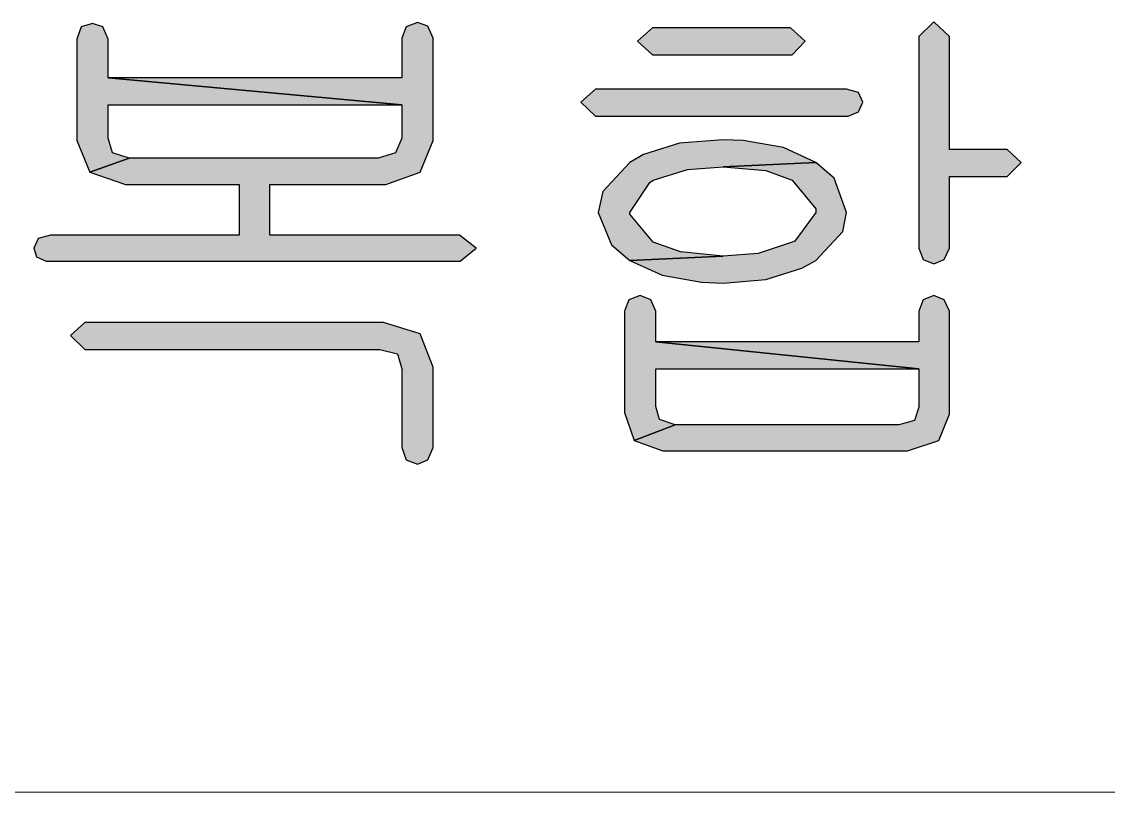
# Model space of a CAD drawing. Header units: inches. Extents: x 1131 to 1972, y 12 to 606.
# Drawn here: x 1846.11 to 1857.4, y 122.53 to 130.54 of the extents above; entities that cross this region are included whole.
import ezdxf

# ---------------------------------------------------------------- set-up
doc = ezdxf.new("R2010")
doc.units = ezdxf.units.IN
doc.header["$MEASUREMENT"] = 0
doc.layers.add('BG 0 -1', color=7, linetype='Continuous')
doc.layers.add('BG Default', color=7, linetype='Continuous')

msp = doc.modelspace()

# ---------------------------------------------------------------- hatches: boundary and pattern name
at = {"layer": 'BG Default', "linetype": 'ByBlock'}
for points in [[(1850.058, 129.672), (1850.058, 129.327), (1849.994, 129.173), (1849.812, 129.118), (1847.224, 129.118), (1846.815, 128.973), (1847.187, 128.846), (1848.368, 128.846), (1848.368, 128.319), (1846.406, 128.319), (1846.279, 128.283), (1846.234, 128.183), (1846.261, 128.092), (1846.361, 128.047), (1850.666, 128.047), (1850.83, 128.183), (1850.657, 128.319), (1848.686, 128.319), (1848.686, 128.846), (1849.894, 128.846), (1850.248, 128.973), (1850.385, 129.3), (1850.385, 130.363), (1850.33, 130.49), (1850.221, 130.526), (1850.103, 130.481), (1850.058, 130.363), (1850.058, 129.954), (1847.006, 129.954)], [(1847.224, 129.118), (1847.051, 129.173), (1847.006, 129.327), (1847.006, 129.672), (1850.058, 129.672), (1847.006, 129.954), (1847.006, 130.353), (1846.951, 130.481), (1846.842, 130.517), (1846.724, 130.481), (1846.679, 130.353), (1846.679, 129.3), (1846.815, 128.973)], [(1853.4, 128.101), (1852.955, 128.146), (1852.673, 128.246), (1852.428, 128.537), (1852.428, 128.555), (1852.637, 128.864), (1852.673, 128.891), (1853.028, 129), (1853.4, 129.027), (1854.363, 129.073), (1854.027, 129.227), (1853.609, 129.3), (1853.4, 129.309), (1852.946, 129.273), (1852.573, 129.155), (1852.428, 129.073), (1852.147, 128.773), (1852.101, 128.555), (1852.237, 128.219), (1852.428, 128.056)], [(1852.428, 128.056), (1852.764, 127.901), (1853.173, 127.829), (1853.4, 127.819), (1853.845, 127.856), (1854.217, 127.974), (1854.363, 128.056), (1854.644, 128.355), (1854.681, 128.555), (1854.554, 128.909), (1854.363, 129.073), (1853.4, 129.027), (1853.845, 128.991), (1854.118, 128.891), (1854.363, 128.591), (1854.363, 128.555), (1854.145, 128.255), (1854.118, 128.246), (1853.763, 128.128), (1853.4, 128.101)], [(1855.435, 126.929), (1852.701, 127.211), (1852.701, 127.529), (1852.646, 127.647), (1852.537, 127.692), (1852.419, 127.647), (1852.374, 127.529), (1852.374, 126.475), (1852.474, 126.185), (1852.9, 126.348), (1852.737, 126.403), (1852.701, 126.539), (1852.701, 126.929)]]:
    msp.add_hatch(color=3, dxfattribs=at).paths.add_polyline_path(points)
at = {"layer": 'BG Default', "linetype": 'Continuous'}
for points in [[(1855.589, 130.535), (1855.435, 130.381), (1855.435, 128.183), (1855.48, 128.065), (1855.589, 128.019), (1855.698, 128.065), (1855.752, 128.183), (1855.752, 128.928), (1856.352, 128.928), (1856.497, 129.073), (1856.352, 129.209), (1855.752, 129.209), (1855.752, 130.381)], [(1854.099, 130.472), (1852.664, 130.472), (1852.51, 130.335), (1852.664, 130.19), (1854.118, 130.19), (1854.254, 130.335)], [(1854.681, 129.836), (1852.074, 129.836), (1851.92, 129.7), (1852.074, 129.554), (1854.699, 129.554), (1854.808, 129.6), (1854.853, 129.7), (1854.808, 129.799)], [(1855.589, 127.692), (1855.48, 127.647), (1855.435, 127.529), (1855.435, 127.211), (1852.701, 127.211), (1855.435, 126.929), (1855.435, 126.53), (1855.389, 126.393), (1855.226, 126.348), (1852.9, 126.348), (1852.474, 126.185), (1852.773, 126.076), (1855.316, 126.076), (1855.643, 126.185), (1855.752, 126.457), (1855.752, 127.529), (1855.698, 127.647)], [(1849.84, 127.411), (1846.761, 127.411), (1846.615, 127.274), (1846.761, 127.129), (1849.831, 127.129), (1850.012, 127.084), (1850.058, 126.929), (1850.058, 126.112), (1850.103, 125.985), (1850.221, 125.939), (1850.33, 125.985), (1850.385, 126.112), (1850.385, 126.948), (1850.248, 127.293), (1849.867, 127.411)]]:
    msp.add_hatch(color=3, dxfattribs=at).paths.add_polyline_path(points)

# ---------------------------------------------------------------- linework, layer by layer
at = {"layer": 'BG 0 -1', "color": 7, "linetype": 'Continuous', "lineweight": 9}
msp.add_line((1797.948, 122.53), (1947.215, 122.53), dxfattribs=at)
at = {"layer": 'BG 0 -1', "color": 3, "linetype": 'Continuous', "lineweight": 25}
for points in [[(1850.221, 130.526), (1850.103, 130.481), (1850.058, 130.363), (1850.058, 129.954), (1847.006, 129.954), (1850.058, 129.672), (1850.058, 129.327), (1849.994, 129.173), (1849.812, 129.118), (1847.224, 129.118), (1846.815, 128.973), (1847.187, 128.846), (1848.368, 128.846), (1848.368, 128.319), (1846.406, 128.319), (1846.279, 128.283), (1846.234, 128.183), (1846.261, 128.092), (1846.361, 128.047), (1850.666, 128.047), (1850.83, 128.183), (1850.657, 128.319), (1848.686, 128.319), (1848.686, 128.846), (1849.894, 128.846), (1850.248, 128.973), (1850.385, 129.3), (1850.385, 130.363), (1850.33, 130.49)], [(1846.842, 130.517), (1846.724, 130.481), (1846.679, 130.353), (1846.679, 129.3), (1846.815, 128.973), (1847.224, 129.118), (1847.051, 129.173), (1847.006, 129.327), (1847.006, 129.672), (1850.058, 129.672), (1847.006, 129.954), (1847.006, 130.353), (1846.951, 130.481)], [(1853.4, 129.309), (1852.946, 129.273), (1852.573, 129.155), (1852.428, 129.073), (1852.147, 128.773), (1852.101, 128.555), (1852.237, 128.219), (1852.428, 128.056), (1853.4, 128.101), (1852.955, 128.146), (1852.673, 128.246), (1852.428, 128.537), (1852.428, 128.555), (1852.637, 128.864), (1852.673, 128.891), (1853.028, 129), (1853.4, 129.027), (1854.363, 129.073), (1854.027, 129.227), (1853.609, 129.3)], [(1854.363, 129.073), (1853.4, 129.027), (1853.845, 128.991), (1854.118, 128.891), (1854.363, 128.591), (1854.363, 128.555), (1854.145, 128.255), (1854.118, 128.246), (1853.763, 128.128), (1853.4, 128.101), (1852.428, 128.056), (1852.764, 127.901), (1853.173, 127.829), (1853.4, 127.819), (1853.845, 127.856), (1854.217, 127.974), (1854.363, 128.056), (1854.644, 128.355), (1854.681, 128.555), (1854.554, 128.909)], [(1852.537, 127.692), (1852.419, 127.647), (1852.374, 127.529), (1852.374, 126.475), (1852.474, 126.185), (1852.9, 126.348), (1852.737, 126.403), (1852.701, 126.539), (1852.701, 126.929), (1855.435, 126.929), (1852.701, 127.211), (1852.701, 127.529), (1852.646, 127.647)]]:
    msp.add_lwpolyline(points, close=True, dxfattribs=at)
at = {"layer": 'BG Default', "color": 7, "linetype": 'Continuous', "lineweight": 0}
for points in [[(1850.058, 129.672), (1850.058, 129.327), (1849.994, 129.173), (1849.812, 129.118), (1847.224, 129.118), (1846.815, 128.973), (1847.187, 128.846), (1848.368, 128.846), (1848.368, 128.319), (1846.406, 128.319), (1846.279, 128.283), (1846.234, 128.183), (1846.261, 128.092), (1846.361, 128.047), (1850.666, 128.047), (1850.83, 128.183), (1850.657, 128.319), (1848.686, 128.319), (1848.686, 128.846), (1849.894, 128.846), (1850.248, 128.973), (1850.385, 129.3), (1850.385, 130.363), (1850.33, 130.49), (1850.221, 130.526), (1850.103, 130.481), (1850.058, 130.363), (1850.058, 129.954), (1847.006, 129.954)], [(1847.224, 129.118), (1847.051, 129.173), (1847.006, 129.327), (1847.006, 129.672), (1850.058, 129.672), (1847.006, 129.954), (1847.006, 130.353), (1846.951, 130.481), (1846.842, 130.517), (1846.724, 130.481), (1846.679, 130.353), (1846.679, 129.3), (1846.815, 128.973)], [(1853.4, 128.101), (1852.955, 128.146), (1852.673, 128.246), (1852.428, 128.537), (1852.428, 128.555), (1852.637, 128.864), (1852.673, 128.891), (1853.028, 129), (1853.4, 129.027), (1854.363, 129.073), (1854.027, 129.227), (1853.609, 129.3), (1853.4, 129.309), (1852.946, 129.273), (1852.573, 129.155), (1852.428, 129.073), (1852.147, 128.773), (1852.101, 128.555), (1852.237, 128.219), (1852.428, 128.056)], [(1852.428, 128.056), (1852.764, 127.901), (1853.173, 127.829), (1853.4, 127.819), (1853.845, 127.856), (1854.217, 127.974), (1854.363, 128.056), (1854.644, 128.355), (1854.681, 128.555), (1854.554, 128.909), (1854.363, 129.073), (1853.4, 129.027), (1853.845, 128.991), (1854.118, 128.891), (1854.363, 128.591), (1854.363, 128.555), (1854.145, 128.255), (1854.118, 128.246), (1853.763, 128.128), (1853.4, 128.101)], [(1855.435, 126.929), (1852.701, 127.211), (1852.701, 127.529), (1852.646, 127.647), (1852.537, 127.692), (1852.419, 127.647), (1852.374, 127.529), (1852.374, 126.475), (1852.474, 126.185), (1852.9, 126.348), (1852.737, 126.403), (1852.701, 126.539), (1852.701, 126.929)]]:
    msp.add_lwpolyline(points, close=True, dxfattribs=at)
at = {"layer": 'BG Default', "color": 3, "linetype": 'Continuous', "lineweight": 25}
for points in [[(1855.589, 130.535), (1855.435, 130.381), (1855.435, 128.183), (1855.48, 128.065), (1855.589, 128.019), (1855.698, 128.065), (1855.752, 128.183), (1855.752, 128.928), (1856.352, 128.928), (1856.497, 129.073), (1856.352, 129.209), (1855.752, 129.209), (1855.752, 130.381)], [(1854.099, 130.472), (1852.664, 130.472), (1852.51, 130.335), (1852.664, 130.19), (1854.118, 130.19), (1854.254, 130.335)], [(1854.681, 129.836), (1852.074, 129.836), (1851.92, 129.7), (1852.074, 129.554), (1854.699, 129.554), (1854.808, 129.6), (1854.853, 129.7), (1854.808, 129.799)], [(1855.589, 127.692), (1855.48, 127.647), (1855.435, 127.529), (1855.435, 127.211), (1852.701, 127.211), (1855.435, 126.929), (1855.435, 126.53), (1855.389, 126.393), (1855.226, 126.348), (1852.9, 126.348), (1852.474, 126.185), (1852.773, 126.076), (1855.316, 126.076), (1855.643, 126.185), (1855.752, 126.457), (1855.752, 127.529), (1855.698, 127.647)], [(1849.84, 127.411), (1846.761, 127.411), (1846.615, 127.274), (1846.761, 127.129), (1849.831, 127.129), (1850.012, 127.084), (1850.058, 126.929), (1850.058, 126.112), (1850.103, 125.985), (1850.221, 125.939), (1850.33, 125.985), (1850.385, 126.112), (1850.385, 126.948), (1850.248, 127.293), (1849.867, 127.411)]]:
    msp.add_lwpolyline(points, close=True, dxfattribs=at)

doc.saveas('drawing.dxf')
